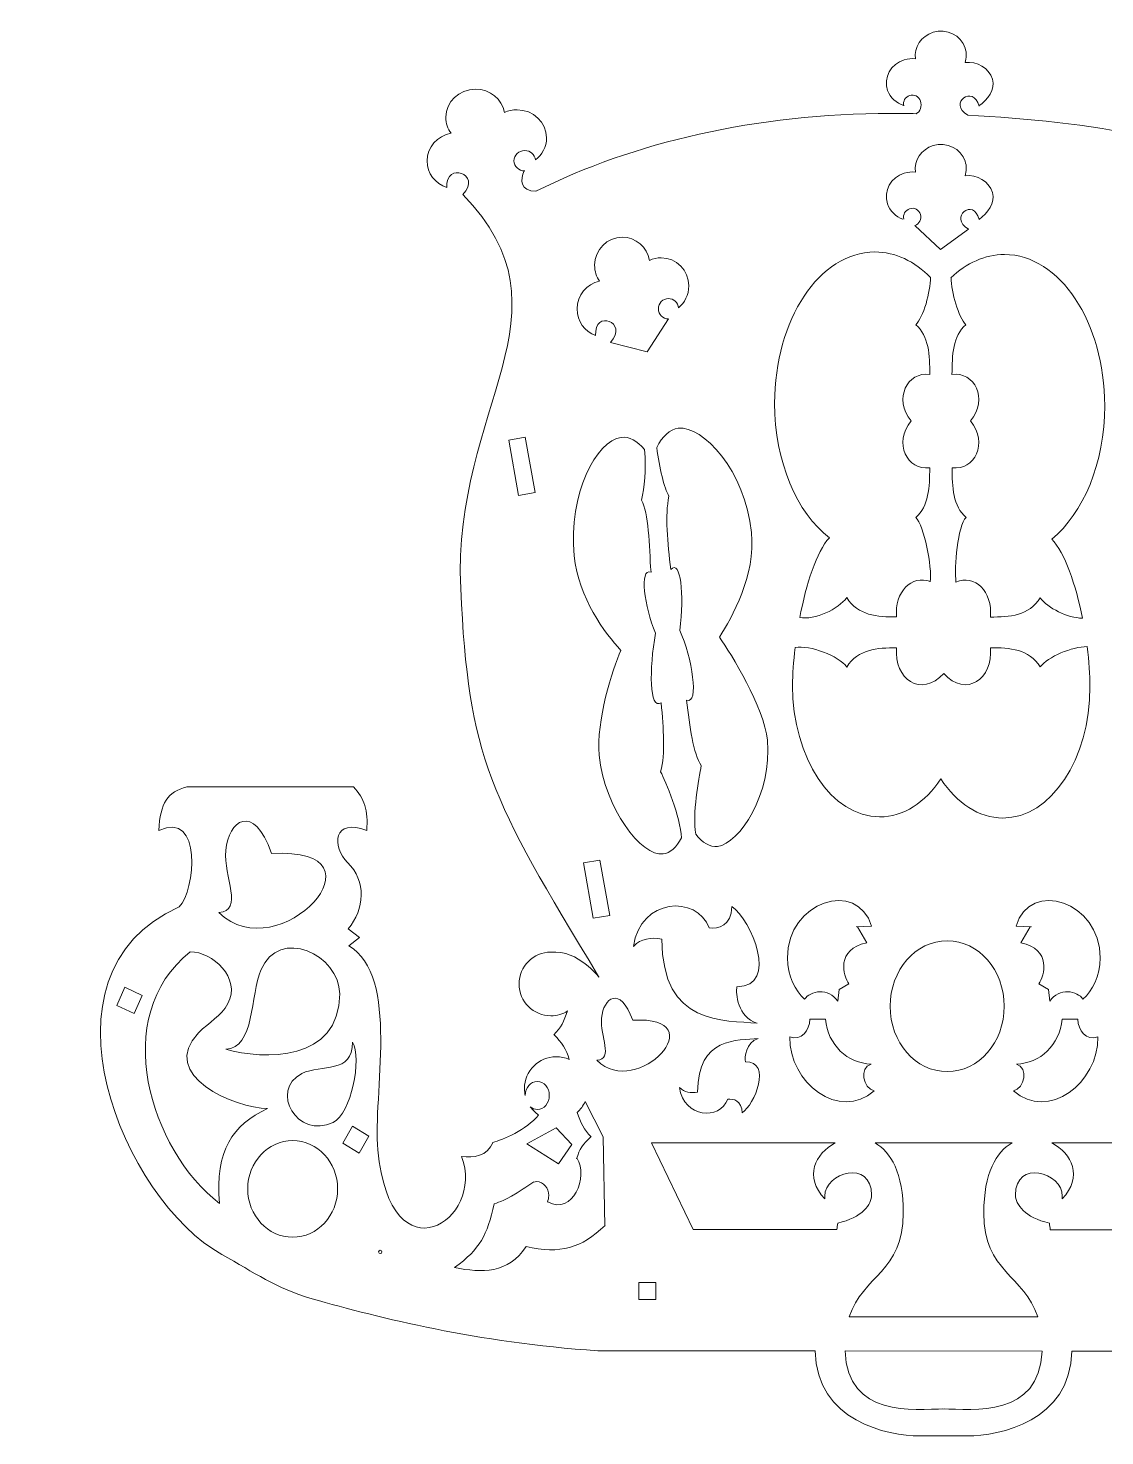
# Model space of a CAD drawing. Header units: centimetres. Extents: x 8.7 to 91.8, y -28.3 to 31.3.
# Drawn here: x 23.55 to 42.71, y 5.25 to 30.3 of the extents above; entities that cross this region are included whole.
import ezdxf

# ---------------------------------------------------------------- set-up
doc = ezdxf.new("R2010")
doc.units = ezdxf.units.CM
doc.header["$MEASUREMENT"] = 0
doc.layers.add('layer 1', color=7, linetype='Continuous')

msp = doc.modelspace()

# ---------------------------------------------------------------- linework, layer by layer
at = {"layer": 'layer 1', "color": 250, "lineweight": 9}
for points, knots in [([(39.34235, 29.75305), (39.31434, 29.95789), (39.44371, 30.15988), (39.65757, 30.22559), (39.65757, 30.22559), (39.89721, 30.29923), (40.15232, 30.17397), (40.2273, 29.94588), (40.2273, 29.94588), (40.25593, 29.85879), (40.25417, 29.76925), (40.22769, 29.68775)], [0, 0, 0, 0, 0.25, 0.25, 0.25, 0.25, 0.5, 0.5, 0.5, 0.5, 1, 1, 1, 1]), ([(39.13524, 28.92107), (39.01031, 28.96604), (38.89011, 29.05807), (38.84705, 29.18908), (38.84705, 29.18908), (38.77207, 29.41716), (38.90556, 29.66184), (39.14519, 29.73547), (39.14519, 29.73547), (39.21108, 29.75572), (39.27818, 29.7609), (39.34234, 29.75307)], [0, 0, 0, 0, 0.25, 0.25, 0.25, 0.25, 0.5, 0.5, 0.5, 0.5, 1, 1, 1, 1]), ([(40.22769, 29.68775), (40.44042, 29.71327), (40.64758, 29.59198), (40.71386, 29.39033), (40.71386, 29.39033), (40.77324, 29.20972), (40.62537, 29.02284), (40.47405, 28.91458)], [0, 0, 0, 0, 0.33333333, 0.33333333, 0.33333333, 0.33333333, 1, 1, 1, 1]), ([(32.02948, 28.79935), (31.9862, 29.03422), (31.77079, 29.21274), (31.51169, 29.21274), (31.51169, 29.21274), (31.22136, 29.21274), (30.98597, 28.98865), (30.98597, 28.71232), (30.98597, 28.71232), (30.98597, 28.60681), (31.02028, 28.50888), (31.0789, 28.42815)], [0, 0, 0, 0, 0.25, 0.25, 0.25, 0.25, 0.5, 0.5, 0.5, 0.5, 1, 1, 1, 1]), ([(39.35166, 28.77691), (39.43301, 28.80364), (39.45797, 28.91795), (39.43255, 29.00061), (39.43255, 29.00061), (39.40714, 29.08327), (39.32054, 29.12864), (39.23919, 29.10191), (39.23919, 29.10191), (39.16185, 29.0765), (39.11703, 28.99501), (39.13469, 28.91597)], [0, 0, 0, 0, 0.25, 0.25, 0.25, 0.25, 0.5, 0.5, 0.5, 0.5, 1, 1, 1, 1]), ([(32.5796, 27.95421), (32.7008, 28.04593), (32.77848, 28.18754), (32.77848, 28.34625), (32.77848, 28.34625), (32.77848, 28.62258), (32.54309, 28.84667), (32.25278, 28.84667), (32.25278, 28.84667), (32.17295, 28.84667), (32.09724, 28.82968), (32.02948, 28.79937)], [0, 0, 0, 0, 0.25, 0.25, 0.25, 0.25, 0.5, 0.5, 0.5, 0.5, 1, 1, 1, 1]), ([(32.58984, 27.39569), (34.31232, 28.26118), (36.51061, 28.78025), (38.90518, 28.78025), (38.90518, 28.78025), (39.05415, 28.78025), (39.20564, 28.77916), (39.35918, 28.77682)], [0, 0, 0, 0, 0.33333333, 0.33333333, 0.33333333, 0.33333333, 1, 1, 1, 1]), ([(31.0789, 28.42815), (30.83559, 28.38431), (30.65152, 28.1808), (30.65152, 27.9365), (30.65152, 27.9365), (30.65152, 27.71769), (30.79915, 27.53159), (31.00481, 27.46362)], [0, 0, 0, 0, 0.33333333, 0.33333333, 0.33333333, 0.33333333, 1, 1, 1, 1]), ([(32.38938, 27.75836), (32.28401, 27.75836), (32.19856, 27.83958), (32.19856, 27.93972), (32.19856, 27.93972), (32.19856, 28.03987), (32.28401, 28.12109), (32.38938, 28.12109), (32.38938, 28.12109), (32.48956, 28.12109), (32.57176, 28.04761), (32.57958, 27.95426)], [0, 0, 0, 0, 0.25, 0.25, 0.25, 0.25, 0.5, 0.5, 0.5, 0.5, 1, 1, 1, 1]), ([(39.34235, 27.73679), (39.31434, 27.94163), (39.44371, 28.14362), (39.65757, 28.20934), (39.65757, 28.20934), (39.89721, 28.28298), (40.15232, 28.15771), (40.2273, 27.92963), (40.2273, 27.92963), (40.25593, 27.84253), (40.25417, 27.753), (40.22769, 27.67149)], [0, 0, 0, 0, 0.25, 0.25, 0.25, 0.25, 0.5, 0.5, 0.5, 0.5, 1, 1, 1, 1]), ([(39.11758, 26.89967), (38.99266, 26.94464), (38.89011, 27.04182), (38.84705, 27.17282), (38.84705, 27.17282), (38.77207, 27.40091), (38.90556, 27.64558), (39.14519, 27.71921), (39.14519, 27.71921), (39.21108, 27.73946), (39.27818, 27.74464), (39.34234, 27.73681)], [0, 0, 0, 0, 0.25, 0.25, 0.25, 0.25, 0.5, 0.5, 0.5, 0.5, 1, 1, 1, 1]), ([(40.22769, 27.67149), (40.44042, 27.69702), (40.64758, 27.57572), (40.71386, 27.37408), (40.71386, 27.37408), (40.77324, 27.19346), (40.62632, 27.00241), (40.47502, 26.89415), (40.47502, 26.89415), (40.38336, 27.28731), (39.92186, 26.93672), (40.2893, 26.71955)], [0, 0, 0, 0, 0.25, 0.25, 0.25, 0.25, 0.5, 0.5, 0.5, 0.5, 1, 1, 1, 1]), ([(31.28674, 27.34041), (33.35055, 25.22245), (31.10144, 23.56468), (31.25036, 20.32489), (31.25036, 20.32489), (31.38895, 17.30991), (31.77236, 16.60992), (33.71108, 13.4118)], [0, 0, 0, 0, 0.33333333, 0.33333333, 0.33333333, 0.33333333, 1, 1, 1, 1]), ([(39.33125, 26.78625), (39.41261, 26.81298), (39.45797, 26.90169), (39.43255, 26.98436), (39.43255, 26.98436), (39.40714, 27.06702), (39.32054, 27.11238), (39.23919, 27.08566), (39.23919, 27.08566), (39.16185, 27.06025), (39.11703, 26.97875), (39.13469, 26.89971)], [0, 0, 0, 0, 0.25, 0.25, 0.25, 0.25, 0.5, 0.5, 0.5, 0.5, 1, 1, 1, 1]), ([(34.60966, 26.16554), (34.56918, 26.40041), (34.36769, 26.57893), (34.12534, 26.57893), (34.12534, 26.57893), (33.85377, 26.57893), (33.63359, 26.35484), (33.63359, 26.07851), (33.63359, 26.07851), (33.63359, 25.973), (33.66569, 25.87507), (33.72052, 25.79434)], [0, 0, 0, 0, 0.25, 0.25, 0.25, 0.25, 0.5, 0.5, 0.5, 0.5, 1, 1, 1, 1]), ([(39.33126, 26.78625), (39.33126, 26.78625), (39.79189, 26.36242), (39.79189, 26.36242), (39.79189, 26.36242), (39.79189, 26.36242), (40.28929, 26.71955), (40.28929, 26.71955)], [0, 0, 0, 0, 0.33333333, 0.33333333, 0.33333333, 0.33333333, 1, 1, 1, 1]), ([(39.61272, 25.86256), (39.32916, 26.14911), (38.98811, 26.31627), (38.62126, 26.31627), (38.62126, 26.31627), (37.63622, 26.31627), (36.83739, 25.11143), (36.83739, 23.62573), (36.83739, 23.62573), (36.83739, 22.57997), (37.23318, 21.67331), (37.81111, 21.22808)], [0, 0, 0, 0, 0.25, 0.25, 0.25, 0.25, 0.5, 0.5, 0.5, 0.5, 1, 1, 1, 1]), ([(35.12423, 25.32041), (35.23759, 25.41213), (35.31026, 25.55373), (35.31026, 25.71244), (35.31026, 25.71244), (35.31026, 25.98877), (35.09007, 26.21286), (34.81853, 26.21286), (34.81853, 26.21286), (34.74386, 26.21286), (34.67304, 26.19588), (34.60966, 26.16557)], [0, 0, 0, 0, 0.25, 0.25, 0.25, 0.25, 0.5, 0.5, 0.5, 0.5, 1, 1, 1, 1]), ([(41.76833, 21.20649), (42.32928, 21.65998), (42.7109, 22.5527), (42.7109, 23.57954), (42.7109, 23.57954), (42.7109, 25.06524), (41.91207, 26.27008), (40.92703, 26.27008), (40.92703, 26.27008), (40.57712, 26.27008), (40.25065, 26.11803), (39.97517, 25.85532)], [0, 0, 0, 0, 0.25, 0.25, 0.25, 0.25, 0.5, 0.5, 0.5, 0.5, 1, 1, 1, 1]), ([(39.61275, 25.8664), (39.61153, 25.60357), (39.48386, 25.15298), (39.35, 25.01941), (39.35, 25.01941), (39.58227, 24.82366), (39.59873, 24.47662), (39.59873, 24.13683), (39.59873, 24.13683), (39.19845, 24.18838), (38.94681, 23.70725), (39.2671, 23.30944)], [0, 0, 0, 0, 0.25, 0.25, 0.25, 0.25, 0.5, 0.5, 0.5, 0.5, 1, 1, 1, 1]), ([(39.97939, 25.85933), (39.98061, 25.5965), (40.10838, 25.15298), (40.24223, 25.0194), (40.24223, 25.0194), (40.00996, 24.82367), (39.99351, 24.47662), (39.99351, 24.13684), (39.99351, 24.13684), (40.39378, 24.18838), (40.64542, 23.70726), (40.32514, 23.30944)], [0, 0, 0, 0, 0.25, 0.25, 0.25, 0.25, 0.5, 0.5, 0.5, 0.5, 1, 1, 1, 1]), ([(33.72052, 25.79434), (33.49293, 25.7505), (33.32076, 25.54699), (33.32076, 25.3027), (33.32076, 25.3027), (33.32076, 25.08388), (33.45885, 24.89778), (33.65122, 24.82981)], [0, 0, 0, 0, 0.33333333, 0.33333333, 0.33333333, 0.33333333, 1, 1, 1, 1]), ([(34.9463, 25.12455), (34.84774, 25.12455), (34.76781, 25.20577), (34.76781, 25.30592), (34.76781, 25.30592), (34.76781, 25.40606), (34.84774, 25.48728), (34.9463, 25.48728), (34.9463, 25.48728), (35.04, 25.48728), (35.11689, 25.41381), (35.1242, 25.32045)], [0, 0, 0, 0, 0.25, 0.25, 0.25, 0.25, 0.5, 0.5, 0.5, 0.5, 1, 1, 1, 1]), ([(33.91468, 24.70484), (33.91468, 24.70484), (34.56933, 24.53736), (34.56933, 24.53736), (34.56933, 24.53736), (34.56933, 24.53736), (34.9463, 25.12455), (34.9463, 25.12455)], [0, 0, 0, 0, 0.33333333, 0.33333333, 0.33333333, 0.33333333, 1, 1, 1, 1]), ([(39.6079, 20.44628), (39.63995, 20.71196), (39.4974, 21.44368), (39.34847, 21.59232), (39.34847, 21.59232), (39.58073, 21.78805), (39.59719, 22.1351), (39.59719, 22.47488), (39.59719, 22.47488), (39.19691, 22.42335), (38.94681, 22.91162), (39.2671, 23.30944)], [0, 0, 0, 0, 0.25, 0.25, 0.25, 0.25, 0.5, 0.5, 0.5, 0.5, 1, 1, 1, 1]), ([(40.06392, 20.43879), (40.03188, 20.70447), (40.09483, 21.44368), (40.24377, 21.59232), (40.24377, 21.59232), (40.0115, 21.78805), (39.99504, 22.1351), (39.99504, 22.47488), (39.99504, 22.47488), (40.39532, 22.42335), (40.64542, 22.91162), (40.32514, 23.30944)], [0, 0, 0, 0, 0.25, 0.25, 0.25, 0.25, 0.5, 0.5, 0.5, 0.5, 1, 1, 1, 1]), ([(34.73919, 22.83564), (34.84085, 23.03507), (34.97133, 23.15891), (35.12222, 23.17757), (35.12222, 23.17757), (35.55894, 23.23158), (36.3154, 22.42249), (36.42449, 21.32371), (36.42449, 21.32371), (36.50127, 20.55031), (36.07854, 19.8199), (35.85501, 19.45893)], [0, 0, 0, 0, 0.25, 0.25, 0.25, 0.25, 0.5, 0.5, 0.5, 0.5, 1, 1, 1, 1]), ([(32.10474, 22.96628), (32.10474, 22.96628), (32.40019, 23.01837), (32.40019, 23.01837), (32.40019, 23.01837), (32.40019, 23.01837), (32.57383, 22.03356), (32.57383, 22.03356), (32.57383, 22.03356), (32.57383, 22.03356), (32.27839, 21.98147), (32.27839, 21.98147), (32.27839, 21.98147), (32.27839, 21.98147), (32.10474, 22.96628), (32.10474, 22.96628)], [0, 0, 0, 0, 0.2, 0.2, 0.2, 0.2, 0.4, 0.4, 0.4, 0.4, 0.6, 0.6, 0.6, 0.6, 1, 1, 1, 1]), ([(34.10213, 19.22597), (33.82014, 19.53058), (33.3454, 20.15081), (33.27001, 20.91022), (33.27001, 20.91022), (33.16092, 22.009), (33.66661, 22.96295), (34.10333, 23.01697), (34.10333, 23.01697), (34.24673, 23.0347), (34.39077, 22.95525), (34.52344, 22.80163)], [0, 0, 0, 0, 0.25, 0.25, 0.25, 0.25, 0.5, 0.5, 0.5, 0.5, 1, 1, 1, 1]), ([(34.52343, 22.80163), (34.55078, 22.43214), (34.51715, 22.11986), (34.46808, 21.89814), (34.46808, 21.89814), (34.59866, 21.68234), (34.60118, 21.09699), (34.63728, 20.61972), (34.63728, 20.61972), (34.41955, 20.6927), (34.52237, 20.00765), (34.71602, 19.53041)], [0, 0, 0, 0, 0.25, 0.25, 0.25, 0.25, 0.5, 0.5, 0.5, 0.5, 1, 1, 1, 1]), ([(34.73919, 22.83565), (34.78375, 22.46848), (34.8721, 22.11786), (34.95618, 21.96808), (34.95618, 21.96808), (34.88185, 21.6302), (34.93236, 21.14038), (34.98923, 20.66529), (34.98923, 20.66529), (35.16517, 20.84798), (35.23029, 20.22572), (35.14921, 19.58095)], [0, 0, 0, 0, 0.25, 0.25, 0.25, 0.25, 0.5, 0.5, 0.5, 0.5, 1, 1, 1, 1]), ([(37.2843, 19.8078), (37.55111, 19.76354), (37.97221, 19.95867), (38.12147, 20.16438), (38.12147, 20.16438), (38.31804, 19.84357), (38.66656, 19.82084), (39.00778, 19.82084), (39.00778, 19.82084), (38.96602, 20.26697), (39.27727, 20.57804), (39.60891, 20.44907)], [0, 0, 0, 0, 0.25, 0.25, 0.25, 0.25, 0.5, 0.5, 0.5, 0.5, 1, 1, 1, 1]), ([(42.31493, 19.79935), (42.05098, 19.80103), (41.69724, 19.97738), (41.56309, 20.16226), (41.56309, 20.16226), (41.36653, 19.84145), (41.01801, 19.81872), (40.67679, 19.81872), (40.67679, 19.81872), (40.71939, 20.27384), (40.39948, 20.58984), (40.06216, 20.44055)], [0, 0, 0, 0, 0.25, 0.25, 0.25, 0.25, 0.5, 0.5, 0.5, 0.5, 1, 1, 1, 1]), ([(35.4321, 15.95504), (35.37285, 16.31768), (35.48679, 16.92757), (35.53058, 17.17656), (35.53058, 17.17656), (35.39072, 17.38605), (35.32503, 17.86677), (35.26816, 18.34186), (35.26816, 18.34186), (35.50516, 18.24694), (35.36348, 19.11322), (35.14921, 19.58095)], [0, 0, 0, 0, 0.25, 0.25, 0.25, 0.25, 0.5, 0.5, 0.5, 0.5, 1, 1, 1, 1]), ([(35.1783, 15.88667), (35.16522, 16.26802), (34.8949, 16.89487), (34.80871, 17.06572), (34.80871, 17.06572), (34.8977, 17.39979), (34.85586, 17.81657), (34.81976, 18.29384), (34.81976, 18.29384), (34.60146, 18.16248), (34.6069, 18.89007), (34.71602, 19.53041)], [0, 0, 0, 0, 0.25, 0.25, 0.25, 0.25, 0.5, 0.5, 0.5, 0.5, 1, 1, 1, 1]), ([(35.85501, 19.45893), (36.06185, 19.16739), (36.64983, 18.21077), (36.70771, 17.62778), (36.70771, 17.62778), (36.80252, 16.67283), (36.20233, 15.78398), (35.82278, 15.73704), (35.82278, 15.73704), (35.68888, 15.72048), (35.55432, 15.80141), (35.43209, 15.95505)], [0, 0, 0, 0, 0.25, 0.25, 0.25, 0.25, 0.5, 0.5, 0.5, 0.5, 1, 1, 1, 1]), ([(37.20171, 19.27699), (37.46851, 19.32125), (37.97221, 19.1335), (38.12147, 18.92779), (38.12147, 18.92779), (38.31804, 19.24859), (38.66656, 19.27133), (39.00778, 19.27133), (39.00778, 19.27133), (38.95602, 18.71846), (39.44637, 18.37302), (39.84588, 18.8154)], [0, 0, 0, 0, 0.25, 0.25, 0.25, 0.25, 0.5, 0.5, 0.5, 0.5, 1, 1, 1, 1]), ([(39.79618, 16.93746), (40.07727, 16.50829), (40.46768, 16.24229), (40.89914, 16.24229), (40.89914, 16.24229), (41.75523, 16.24229), (42.44949, 17.28943), (42.44949, 18.58065), (42.44949, 18.58065), (42.44949, 18.7877), (42.43163, 19.03405), (42.39812, 19.29294)], [0, 0, 0, 0, 0.25, 0.25, 0.25, 0.25, 0.5, 0.5, 0.5, 0.5, 1, 1, 1, 1]), ([(42.39812, 19.29295), (42.13417, 19.29127), (41.69724, 19.11479), (41.56309, 18.92991), (41.56309, 18.92991), (41.36653, 19.25072), (41.01801, 19.27345), (40.67679, 19.27345), (40.67679, 19.27345), (40.72855, 18.72059), (40.24538, 18.37302), (39.84588, 18.8154)], [0, 0, 0, 0, 0.25, 0.25, 0.25, 0.25, 0.5, 0.5, 0.5, 0.5, 1, 1, 1, 1]), ([(35.17829, 15.88668), (35.09092, 15.72084), (34.97989, 15.61808), (34.852, 15.60227), (34.852, 15.60227), (34.47244, 15.55533), (33.8108, 16.40619), (33.71599, 17.36113), (33.71599, 17.36113), (33.65686, 17.95675), (33.95078, 18.89237), (34.10213, 19.22597)], [0, 0, 0, 0, 0.25, 0.25, 0.25, 0.25, 0.5, 0.5, 0.5, 0.5, 1, 1, 1, 1]), ([(37.2017, 19.277), (37.17179, 19.02934), (37.15591, 18.79555), (37.15591, 18.60029), (37.15591, 18.60029), (37.15591, 17.30907), (37.85016, 16.26193), (38.70627, 16.26193), (38.70627, 16.26193), (39.13112, 16.26193), (39.51613, 16.51983), (39.79619, 16.93746)], [0, 0, 0, 0, 0.25, 0.25, 0.25, 0.25, 0.5, 0.5, 0.5, 0.5, 1, 1, 1, 1]), ([(26.37631, 16.79568), (26.37631, 16.79568), (29.34013, 16.79568), (29.34013, 16.79568), (29.34013, 16.79568), (29.54154, 16.58985), (29.60419, 16.37783), (29.57802, 16.01833)], [0, 0, 0, 0, 0.33333333, 0.33333333, 0.33333333, 0.33333333, 1, 1, 1, 1]), ([(26.94744, 14.56095), (27.39253, 14.59282), (27.02875, 15.19437), (27.07055, 15.66687), (27.07055, 15.66687), (27.11646, 16.1859), (27.55772, 16.54063), (27.88555, 15.60917), (27.88555, 15.60917), (30.07274, 15.73969), (28.007, 13.51561), (26.94744, 14.56095)], [0, 0, 0, 0, 0.25, 0.25, 0.25, 0.25, 0.5, 0.5, 0.5, 0.5, 1, 1, 1, 1]), ([(25.87802, 16.01789), (26.66066, 16.39491), (26.52968, 14.94188), (26.23819, 14.65953), (26.23819, 14.65953), (23.55259, 13.46117), (25.25518, 9.43583), (27.00047, 8.4737), (27.00047, 8.4737), (27.58598, 8.15096), (27.95137, 7.87437), (28.60461, 7.68682), (28.60461, 7.68682), (29.83036, 7.33492), (31.53035, 6.91432), (33.68893, 6.75941)], [0, 0, 0, 0, 0.2, 0.2, 0.2, 0.2, 0.4, 0.4, 0.4, 0.4, 0.6, 0.6, 0.6, 0.6, 1, 1, 1, 1]), ([(29.57802, 16.01833), (28.98573, 16.25816), (28.94677, 15.73028), (29.23826, 15.44791), (29.23826, 15.44791), (29.57105, 15.12553), (29.54719, 14.61339), (29.24499, 14.2701)], [0, 0, 0, 0, 0.33333333, 0.33333333, 0.33333333, 0.33333333, 1, 1, 1, 1]), ([(33.43309, 15.44261), (33.43309, 15.44261), (33.72854, 15.4947), (33.72854, 15.4947), (33.72854, 15.4947), (33.72854, 15.4947), (33.90218, 14.50989), (33.90218, 14.50989), (33.90218, 14.50989), (33.90218, 14.50989), (33.60674, 14.4578), (33.60674, 14.4578), (33.60674, 14.4578), (33.60674, 14.4578), (33.43309, 15.44261), (33.43309, 15.44261)], [0, 0, 0, 0, 0.2, 0.2, 0.2, 0.2, 0.4, 0.4, 0.4, 0.4, 0.6, 0.6, 0.6, 0.6, 1, 1, 1, 1]), ([(38.28952, 14.30564), (38.28952, 14.30564), (38.5629, 14.31694), (38.5629, 14.31694), (38.5629, 14.31694), (38.31424, 15.15319), (37.06478, 14.76607), (37.06478, 13.7518), (37.06478, 13.7518), (37.06478, 13.43131), (37.20693, 13.16683), (37.37097, 13.01711), (37.37097, 13.01711), (37.46934, 13.16696), (37.79743, 13.23283), (37.96147, 12.9832)], [0, 0, 0, 0, 0.2, 0.2, 0.2, 0.2, 0.4, 0.4, 0.4, 0.4, 0.6, 0.6, 0.6, 0.6, 1, 1, 1, 1]), ([(41.40628, 14.30564), (41.40628, 14.30564), (41.1329, 14.31694), (41.1329, 14.31694), (41.1329, 14.31694), (41.38157, 15.15319), (42.63102, 14.76607), (42.63102, 13.7518), (42.63102, 13.7518), (42.63102, 13.43131), (42.48887, 13.16683), (42.32483, 13.01711), (42.32483, 13.01711), (42.22647, 13.16696), (41.89837, 13.23283), (41.73433, 12.9832)], [0, 0, 0, 0, 0.2, 0.2, 0.2, 0.2, 0.4, 0.4, 0.4, 0.4, 0.6, 0.6, 0.6, 0.6, 1, 1, 1, 1]), ([(35.67369, 14.28621), (35.82734, 14.26682), (36.07026, 14.32399), (36.07832, 14.66536), (36.07832, 14.66536), (36.41587, 14.44079), (36.92658, 13.23931), (36.16582, 13.23931), (36.16582, 13.23931), (36.13913, 13.12536), (36.18237, 12.69099), (36.51989, 12.59196)], [0, 0, 0, 0, 0.25, 0.25, 0.25, 0.25, 0.5, 0.5, 0.5, 0.5, 1, 1, 1, 1]), ([(27.06903, 12.13077), (27.58304, 12.13077), (27.51223, 13.10686), (27.69212, 13.53456), (27.69212, 13.53456), (28.02038, 14.315), (29.09655, 13.81127), (29.09655, 13.11132), (29.09655, 13.11132), (29.09655, 11.90065), (27.7372, 11.93046), (27.06903, 12.13077)], [0, 0, 0, 0, 0.25, 0.25, 0.25, 0.25, 0.5, 0.5, 0.5, 0.5, 1, 1, 1, 1]), ([(38.30926, 14.30646), (38.30926, 14.30646), (38.47542, 14.02307), (38.47542, 14.02307), (38.47542, 14.02307), (37.9247, 13.90251), (38.05488, 13.43615), (38.1583, 13.28838), (38.1583, 13.28838), (38.1583, 13.28838), (37.98394, 13.19121), (37.98394, 13.19121), (37.98394, 13.19121), (37.98394, 13.19121), (37.96147, 12.9832), (37.96147, 12.9832)], [0, 0, 0, 0, 0.2, 0.2, 0.2, 0.2, 0.4, 0.4, 0.4, 0.4, 0.6, 0.6, 0.6, 0.6, 1, 1, 1, 1]), ([(41.38654, 14.30646), (41.38654, 14.30646), (41.22038, 14.02307), (41.22038, 14.02307), (41.22038, 14.02307), (41.77111, 13.90251), (41.64092, 13.43615), (41.5375, 13.28838), (41.5375, 13.28838), (41.5375, 13.28838), (41.71187, 13.19121), (41.71187, 13.19121), (41.71187, 13.19121), (41.71187, 13.19121), (41.73433, 12.9832), (41.73433, 12.9832)], [0, 0, 0, 0, 0.2, 0.2, 0.2, 0.2, 0.4, 0.4, 0.4, 0.4, 0.6, 0.6, 0.6, 0.6, 1, 1, 1, 1]), ([(29.24499, 14.2701), (29.24499, 14.2701), (29.44891, 14.11531), (29.44891, 14.11531), (29.44891, 14.11531), (29.44891, 14.11531), (29.25856, 13.96756), (29.25856, 13.96756), (29.25856, 13.96756), (30.17828, 13.43531), (29.68375, 11.30493), (29.7752, 10.33747), (29.7752, 10.33747), (29.99824, 7.97645), (31.69972, 9.09226), (31.2639, 10.21788), (31.2639, 10.21788), (31.47895, 10.1942), (31.72202, 10.21634), (31.82767, 10.47511)], [0, 0, 0, 0, 0.16666667, 0.16666667, 0.16666667, 0.16666667, 0.33333333, 0.33333333, 0.33333333, 0.33333333, 0.5, 0.5, 0.5, 0.5, 0.66666667, 0.66666667, 0.66666667, 0.66666667, 1, 1, 1, 1]), ([(36.52671, 12.59136), (35.9556, 12.64276), (34.83162, 12.53208), (34.83162, 14.08814), (34.83162, 14.08814), (34.63416, 14.1188), (34.46256, 14.10229), (34.32309, 13.95799)], [0, 0, 0, 0, 0.33333333, 0.33333333, 0.33333333, 0.33333333, 1, 1, 1, 1]), ([(39.90793, 14.05698), (39.34732, 14.05698), (38.89285, 13.53574), (38.89285, 12.89278), (38.89285, 12.89278), (38.89285, 12.24982), (39.34732, 11.72858), (39.90793, 11.72858), (39.90793, 11.72858), (40.46854, 11.72858), (40.92301, 12.24982), (40.92301, 12.89278), (40.92301, 12.89278), (40.92301, 13.53574), (40.46854, 14.05698), (39.90793, 14.05698)], [0, 0, 0, 0, 0.2, 0.2, 0.2, 0.2, 0.4, 0.4, 0.4, 0.4, 0.6, 0.6, 0.6, 0.6, 1, 1, 1, 1]), ([(26.95743, 9.38137), (25.71986, 10.34076), (24.98977, 12.71079), (26.4366, 13.86116), (26.4366, 13.86116), (26.82874, 13.86116), (27.35132, 13.39745), (27.10624, 12.93828), (27.10624, 12.93828), (26.98512, 12.71139), (26.77509, 12.61523), (26.58541, 12.41916), (26.58541, 12.41916), (25.85414, 11.66331), (27.23965, 11.0733), (27.81308, 11.0733), (27.81308, 11.0733), (27.18946, 10.77444), (26.87749, 10.32899), (26.95743, 9.38137)], [0, 0, 0, 0, 0.16666667, 0.16666667, 0.16666667, 0.16666667, 0.33333333, 0.33333333, 0.33333333, 0.33333333, 0.5, 0.5, 0.5, 0.5, 0.66666667, 0.66666667, 0.66666667, 0.66666667, 1, 1, 1, 1]), ([(32.85362, 13.85503), (32.54206, 13.85503), (32.28939, 13.60141), (32.28939, 13.28869), (32.28939, 13.28869), (32.28939, 12.97599), (32.54206, 12.72237), (32.85362, 12.72237), (32.85362, 12.72237), (32.96346, 12.72237), (33.06602, 12.7539), (33.15272, 12.80844)], [0, 0, 0, 0, 0.25, 0.25, 0.25, 0.25, 0.5, 0.5, 0.5, 0.5, 1, 1, 1, 1]), ([(25.12898, 12.90787), (25.12898, 12.90787), (25.27157, 13.22925), (25.27157, 13.22925), (25.27157, 13.22925), (25.27157, 13.22925), (25.5825, 13.08187), (25.5825, 13.08187), (25.5825, 13.08187), (25.5825, 13.08187), (25.43991, 12.76049), (25.43991, 12.76049), (25.43991, 12.76049), (25.43991, 12.76049), (25.12898, 12.90787), (25.12898, 12.90787)], [0, 0, 0, 0, 0.2, 0.2, 0.2, 0.2, 0.4, 0.4, 0.4, 0.4, 0.6, 0.6, 0.6, 0.6, 1, 1, 1, 1]), ([(33.67294, 11.9298), (33.97569, 11.95148), (33.72824, 12.36066), (33.75668, 12.68205), (33.75668, 12.68205), (33.78791, 13.03509), (34.08806, 13.27639), (34.31104, 12.6428), (34.31104, 12.6428), (35.79878, 12.73159), (34.39366, 11.21876), (33.67294, 11.9298)], [0, 0, 0, 0, 0.25, 0.25, 0.25, 0.25, 0.5, 0.5, 0.5, 0.5, 1, 1, 1, 1]), ([(38.55535, 11.86419), (38.33521, 11.79409), (38.40723, 11.43276), (38.61003, 11.38884), (38.61003, 11.38884), (37.98833, 10.83285), (37.09224, 11.53931), (37.10632, 12.3452), (37.10632, 12.3452), (37.30995, 12.27491), (37.46174, 12.4608), (37.46174, 12.66209), (37.46174, 12.66209), (37.46174, 12.66209), (37.74445, 12.66068), (37.74445, 12.66068), (37.74445, 12.66068), (37.78186, 12.20287), (38.13365, 11.87423), (38.55535, 11.86419)], [0, 0, 0, 0, 0.16666667, 0.16666667, 0.16666667, 0.16666667, 0.33333333, 0.33333333, 0.33333333, 0.33333333, 0.5, 0.5, 0.5, 0.5, 0.66666667, 0.66666667, 0.66666667, 0.66666667, 1, 1, 1, 1]), ([(41.14045, 11.86419), (41.36059, 11.79409), (41.28857, 11.43276), (41.08577, 11.38884), (41.08577, 11.38884), (41.70747, 10.83285), (42.60356, 11.53931), (42.58949, 12.3452), (42.58949, 12.3452), (42.38585, 12.27491), (42.23406, 12.4608), (42.23406, 12.66209), (42.23406, 12.66209), (42.23406, 12.66209), (41.95136, 12.66068), (41.95136, 12.66068), (41.95136, 12.66068), (41.91395, 12.20287), (41.56215, 11.87423), (41.14045, 11.86419)], [0, 0, 0, 0, 0.16666667, 0.16666667, 0.16666667, 0.16666667, 0.33333333, 0.33333333, 0.33333333, 0.33333333, 0.5, 0.5, 0.5, 0.5, 0.66666667, 0.66666667, 0.66666667, 0.66666667, 1, 1, 1, 1]), ([(36.54606, 12.31633), (36.18249, 12.28361), (35.46696, 12.35407), (35.46696, 11.36348), (35.46696, 11.36348), (35.34125, 11.34396), (35.23201, 11.35447), (35.14322, 11.44633)], [0, 0, 0, 0, 0.33333333, 0.33333333, 0.33333333, 0.33333333, 1, 1, 1, 1]), ([(36.00303, 11.23739), (36.10084, 11.24973), (36.25548, 11.21333), (36.26061, 10.99602), (36.26061, 10.99602), (36.4755, 11.13898), (36.80062, 11.90385), (36.31631, 11.90385), (36.31631, 11.90385), (36.29933, 11.97638), (36.32685, 12.25291), (36.54171, 12.31595)], [0, 0, 0, 0, 0.25, 0.25, 0.25, 0.25, 0.5, 0.5, 0.5, 0.5, 1, 1, 1, 1]), ([(29.32545, 12.25554), (29.32545, 11.67453), (28.77432, 11.87407), (28.42321, 11.69242), (28.42321, 11.69242), (27.84056, 11.39098), (28.34552, 10.51759), (28.98131, 10.82608), (28.98131, 10.82608), (29.29693, 10.97923), (29.50049, 11.9606), (29.32545, 12.25554)], [0, 0, 0, 0, 0.25, 0.25, 0.25, 0.25, 0.5, 0.5, 0.5, 0.5, 1, 1, 1, 1]), ([(33.18262, 11.94385), (33.1116, 11.9762), (33.03276, 11.99424), (32.94975, 11.99424), (32.94975, 11.99424), (32.63819, 11.99424), (32.38552, 11.74062), (32.38552, 11.4279), (32.38552, 11.4279), (32.38552, 11.3844), (32.39039, 11.34202), (32.39963, 11.30134)], [0, 0, 0, 0, 0.25, 0.25, 0.25, 0.25, 0.5, 0.5, 0.5, 0.5, 1, 1, 1, 1]), ([(32.39966, 11.30131), (32.39966, 11.30244), (32.39966, 11.30361), (32.39966, 11.30473), (32.39966, 11.30473), (32.39966, 11.44261), (32.49543, 11.55441), (32.61353, 11.55441), (32.61353, 11.55441), (32.73162, 11.55441), (32.8274, 11.44261), (32.8274, 11.30473), (32.8274, 11.30473), (32.8274, 11.16686), (32.73162, 11.05506), (32.61353, 11.05506), (32.61353, 11.05506), (32.56657, 11.05506), (32.52305, 11.07272), (32.48777, 11.10271)], [0, 0, 0, 0, 0.16666667, 0.16666667, 0.16666667, 0.16666667, 0.33333333, 0.33333333, 0.33333333, 0.33333333, 0.5, 0.5, 0.5, 0.5, 0.66666667, 0.66666667, 0.66666667, 0.66666667, 1, 1, 1, 1]), ([(33.46373, 11.19415), (33.46373, 11.19415), (33.78586, 10.56963), (33.78586, 10.56963), (33.78586, 10.56963), (33.78586, 10.56963), (33.81308, 8.9797), (33.81308, 8.9797)], [0, 0, 0, 0, 0.33333333, 0.33333333, 0.33333333, 0.33333333, 1, 1, 1, 1]), ([(29.32364, 10.75891), (29.32364, 10.75891), (29.61656, 10.57923), (29.61656, 10.57923), (29.61656, 10.57923), (29.61656, 10.57923), (29.44272, 10.27646), (29.44272, 10.27646), (29.44272, 10.27646), (29.44272, 10.27646), (29.1498, 10.45614), (29.1498, 10.45614), (29.1498, 10.45614), (29.1498, 10.45614), (29.32364, 10.75891), (29.32364, 10.75891)], [0, 0, 0, 0, 0.2, 0.2, 0.2, 0.2, 0.4, 0.4, 0.4, 0.4, 0.6, 0.6, 0.6, 0.6, 1, 1, 1, 1]), ([(32.95062, 10.73105), (32.95062, 10.73105), (32.42588, 10.44092), (32.42588, 10.44092), (32.42588, 10.44092), (32.42588, 10.44092), (32.99202, 10.08527), (32.99202, 10.08527), (32.99202, 10.08527), (32.99202, 10.08527), (33.22677, 10.43155), (33.22677, 10.43155), (33.22677, 10.43155), (33.22677, 10.43155), (32.95062, 10.73105), (32.95062, 10.73105)], [0, 0, 0, 0, 0.2, 0.2, 0.2, 0.2, 0.4, 0.4, 0.4, 0.4, 0.6, 0.6, 0.6, 0.6, 1, 1, 1, 1]), ([(28.26045, 10.50209), (27.81869, 10.50209), (27.46056, 10.11704), (27.46056, 9.64207), (27.46056, 9.64207), (27.46056, 9.1671), (27.81869, 8.78205), (28.26045, 8.78205), (28.26045, 8.78205), (28.70222, 8.78205), (29.06034, 9.1671), (29.06034, 9.64207), (29.06034, 9.64207), (29.06034, 10.11704), (28.70222, 10.50209), (28.26045, 10.50209)], [0, 0, 0, 0, 0.2, 0.2, 0.2, 0.2, 0.4, 0.4, 0.4, 0.4, 0.6, 0.6, 0.6, 0.6, 1, 1, 1, 1]), ([(37.91465, 10.45937), (37.91465, 10.45937), (34.6455, 10.45937), (34.6455, 10.45937), (34.6455, 10.45937), (34.6455, 10.45937), (35.38985, 8.9206), (35.38985, 8.9206), (35.38985, 8.9206), (35.38985, 8.9206), (37.94466, 8.91849), (37.94466, 8.91849)], [0, 0, 0, 0, 0.25, 0.25, 0.25, 0.25, 0.5, 0.5, 0.5, 0.5, 1, 1, 1, 1]), ([(38.62384, 10.45936), (38.9036, 10.30227), (39.12711, 9.92326), (39.12711, 9.2115), (39.12711, 9.2115), (39.12711, 8.17261), (38.40638, 8.09695), (38.16568, 7.36645)], [0, 0, 0, 0, 0.33333333, 0.33333333, 0.33333333, 0.33333333, 1, 1, 1, 1]), ([(41.06232, 10.45938), (40.78256, 10.3023), (40.55903, 9.92329), (40.55903, 9.2115), (40.55903, 9.2115), (40.55903, 8.17185), (41.28081, 8.09684), (41.52098, 7.36486)], [0, 0, 0, 0, 0.33333333, 0.33333333, 0.33333333, 0.33333333, 1, 1, 1, 1]), ([(41.7419, 8.91536), (41.7419, 8.91536), (44.06249, 8.91344), (44.06249, 8.91344), (44.06249, 8.91344), (44.06249, 8.91344), (44.64413, 10.45937), (44.64413, 10.45937), (44.64413, 10.45937), (44.64413, 10.45937), (41.77145, 10.45937), (41.77145, 10.45937)], [0, 0, 0, 0, 0.25, 0.25, 0.25, 0.25, 0.5, 0.5, 0.5, 0.5, 1, 1, 1, 1]), ([(37.73166, 9.4645), (37.73008, 9.48113), (37.72939, 9.49805), (37.72927, 9.51515), (37.72927, 9.51515), (37.72634, 9.93236), (38.5647, 10.17566), (38.56343, 9.53139), (38.56343, 9.53139), (38.56313, 9.37909), (38.39564, 9.12313), (37.95917, 9.03426)], [0, 0, 0, 0, 0.25, 0.25, 0.25, 0.25, 0.5, 0.5, 0.5, 0.5, 1, 1, 1, 1]), ([(41.95447, 9.4645), (41.95605, 9.48113), (41.95674, 9.49805), (41.95686, 9.51515), (41.95686, 9.51515), (41.9598, 9.93236), (41.12143, 10.17566), (41.1227, 9.53139), (41.1227, 9.53139), (41.123, 9.37909), (41.29049, 9.12313), (41.72697, 9.03426)], [0, 0, 0, 0, 0.25, 0.25, 0.25, 0.25, 0.5, 0.5, 0.5, 0.5, 1, 1, 1, 1]), ([(32.54785, 9.76266), (32.56549, 9.76815), (32.58397, 9.77109), (32.60305, 9.77109), (32.60305, 9.77109), (32.72115, 9.77109), (32.81692, 9.65929), (32.81692, 9.52141), (32.81692, 9.52141), (32.81692, 9.48038), (32.80844, 9.44165), (32.7934, 9.40746)], [0, 0, 0, 0, 0.25, 0.25, 0.25, 0.25, 0.5, 0.5, 0.5, 0.5, 1, 1, 1, 1]), ([(31.14155, 8.24101), (31.60591, 8.58035), (31.71483, 8.81693), (31.8485, 9.37366), (31.8485, 9.37366), (31.95698, 9.42278), (32.00748, 9.41213), (32.37826, 9.65293)], [0, 0, 0, 0, 0.33333333, 0.33333333, 0.33333333, 0.33333333, 1, 1, 1, 1]), ([(31.14155, 8.24101), (31.62804, 8.14683), (32.10013, 8.12843), (32.41273, 8.61388), (32.41273, 8.61388), (33.02212, 8.47683), (33.39924, 8.58827), (33.81901, 8.98806)], [0, 0, 0, 0, 0.33333333, 0.33333333, 0.33333333, 0.33333333, 1, 1, 1, 1]), ([(29.81862, 8.55124), (29.83525, 8.55124), (29.84873, 8.53731), (29.84873, 8.52012), (29.84873, 8.52012), (29.84873, 8.50294), (29.83525, 8.489), (29.81862, 8.489), (29.81862, 8.489), (29.802, 8.489), (29.78852, 8.50294), (29.78852, 8.52012), (29.78852, 8.52012), (29.78852, 8.53731), (29.802, 8.55124), (29.81862, 8.55124)], [0, 0, 0, 0, 0.2, 0.2, 0.2, 0.2, 0.4, 0.4, 0.4, 0.4, 0.6, 0.6, 0.6, 0.6, 1, 1, 1, 1]), ([(34.42061, 7.97495), (34.42061, 7.97495), (34.72061, 7.97495), (34.72061, 7.97495), (34.72061, 7.97495), (34.72061, 7.97495), (34.72061, 7.67494), (34.72061, 7.67494), (34.72061, 7.67494), (34.72061, 7.67494), (34.42061, 7.67494), (34.42061, 7.67494), (34.42061, 7.67494), (34.42061, 7.67494), (34.42061, 7.97495), (34.42061, 7.97495)], [0, 0, 0, 0, 0.2, 0.2, 0.2, 0.2, 0.4, 0.4, 0.4, 0.4, 0.6, 0.6, 0.6, 0.6, 1, 1, 1, 1]), ([(33.68893, 6.75941), (33.68893, 6.75941), (36.6447, 6.75829), (36.6447, 6.75829), (36.6447, 6.75829), (36.6447, 6.75829), (37.56002, 6.75795), (37.56002, 6.75795)], [0, 0, 0, 0, 0.33333333, 0.33333333, 0.33333333, 0.33333333, 1, 1, 1, 1]), ([(37.56003, 6.75796), (37.57923, 5.50084), (38.85755, 5.24668), (39.41552, 5.24668), (39.41552, 5.24668), (39.41552, 5.24668), (40.27061, 5.24668), (40.27061, 5.24668)], [0, 0, 0, 0, 0.33333333, 0.33333333, 0.33333333, 0.33333333, 1, 1, 1, 1])]:
    msp.add_open_spline(points, degree=3, knots=knots, dxfattribs=at)
for points in [[(40.47504, 28.91041), (40.38336, 29.30357), (39.90638, 28.96549), (40.27382, 28.74832)], [(40.26888, 28.74856), (42.3706, 28.6488), (44.67847, 28.2924), (46.17334, 27.38422)], [(31.00481, 27.46364), (30.97045, 27.92939), (31.64018, 27.71043), (31.28648, 27.33865)], [(32.38161, 27.7585), (32.30349, 27.61101), (32.30933, 27.39577), (32.59415, 27.39577)], [(33.65122, 24.82983), (33.61907, 25.29558), (34.24552, 25.07662), (33.91468, 24.70484)], [(37.81111, 21.22808), (37.58148, 20.98269), (37.39802, 20.40428), (37.28429, 19.80779)], [(42.31493, 19.79935), (42.19645, 20.39297), (42.00594, 20.96337), (41.76833, 21.2065)], [(26.38014, 16.79568), (26.02515, 16.70275), (25.90467, 16.51793), (25.87802, 16.01789)], [(35.67369, 14.28621), (35.44862, 14.87974), (34.45265, 14.81711), (34.32309, 13.95799)], [(32.85362, 13.85503), (33.35505, 13.89498), (33.70449, 13.4118), (33.71108, 13.4118)], [(33.15274, 12.80844), (33.0911, 12.62722), (33.03205, 12.50987), (32.90799, 12.38115)], [(32.91199, 12.38533), (33.05011, 12.24895), (33.13163, 12.1271), (33.1826, 11.94387)], [(36.00303, 11.23739), (35.85974, 10.85954), (35.22571, 10.89941), (35.14322, 11.44633)], [(32.48773, 11.10268), (32.52801, 11.04518), (32.57875, 10.9955), (32.63703, 10.95647)], [(33.32332, 11.00357), (33.38252, 11.05613), (33.43066, 11.12101), (33.46373, 11.19415)], [(32.63703, 10.9565), (32.41637, 10.69084), (32.00386, 10.51337), (31.81791, 10.46763)], [(33.32334, 11.00357), (33.38498, 10.82234), (33.446, 10.6948), (33.57005, 10.56609)], [(33.56606, 10.57027), (33.42794, 10.43388), (33.36309, 10.35724), (33.31211, 10.17401)], [(37.73167, 9.4645), (37.35588, 9.85228), (37.55966, 10.27851), (37.91476, 10.45941)], [(41.06232, 10.45937), (41.06232, 10.45937), (38.62386, 10.45937), (38.62386, 10.45937)], [(41.95447, 9.4645), (42.33026, 9.85229), (42.12647, 10.27851), (41.77136, 10.45941)], [(33.31781, 10.19386), (33.52575, 9.85278), (33.24984, 9.16931), (32.79903, 9.40956)], [(32.55222, 9.76534), (32.55222, 9.76534), (32.37519, 9.65093), (32.37519, 9.65093)], [(37.95917, 9.03426), (37.9546, 8.9942), (37.94976, 8.95565), (37.94471, 8.91848)], [(41.72697, 9.03426), (41.73166, 8.99308), (41.73663, 8.95348), (41.74184, 8.91536)], [(38.16571, 7.36656), (38.16571, 7.36656), (41.52095, 7.36496), (41.52095, 7.36496)], [(38.09, 6.75775), (38.13809, 5.5602), (39.31047, 5.72459), (39.86108, 5.72459)], [(38.09006, 6.75775), (38.09006, 6.75775), (41.59599, 6.75642), (41.59599, 6.75642)], [(41.59609, 6.75642), (41.54717, 5.56032), (40.37547, 5.72459), (39.82506, 5.72459)], [(42.12607, 6.75622), (42.10573, 5.50062), (40.82833, 5.24668), (40.27061, 5.24668)], [(42.12616, 6.75622), (42.12616, 6.75622), (45.98927, 6.75475), (45.98927, 6.75475)]]:
    msp.add_open_spline(points, degree=3, dxfattribs=at)

doc.saveas('drawing.dxf')
